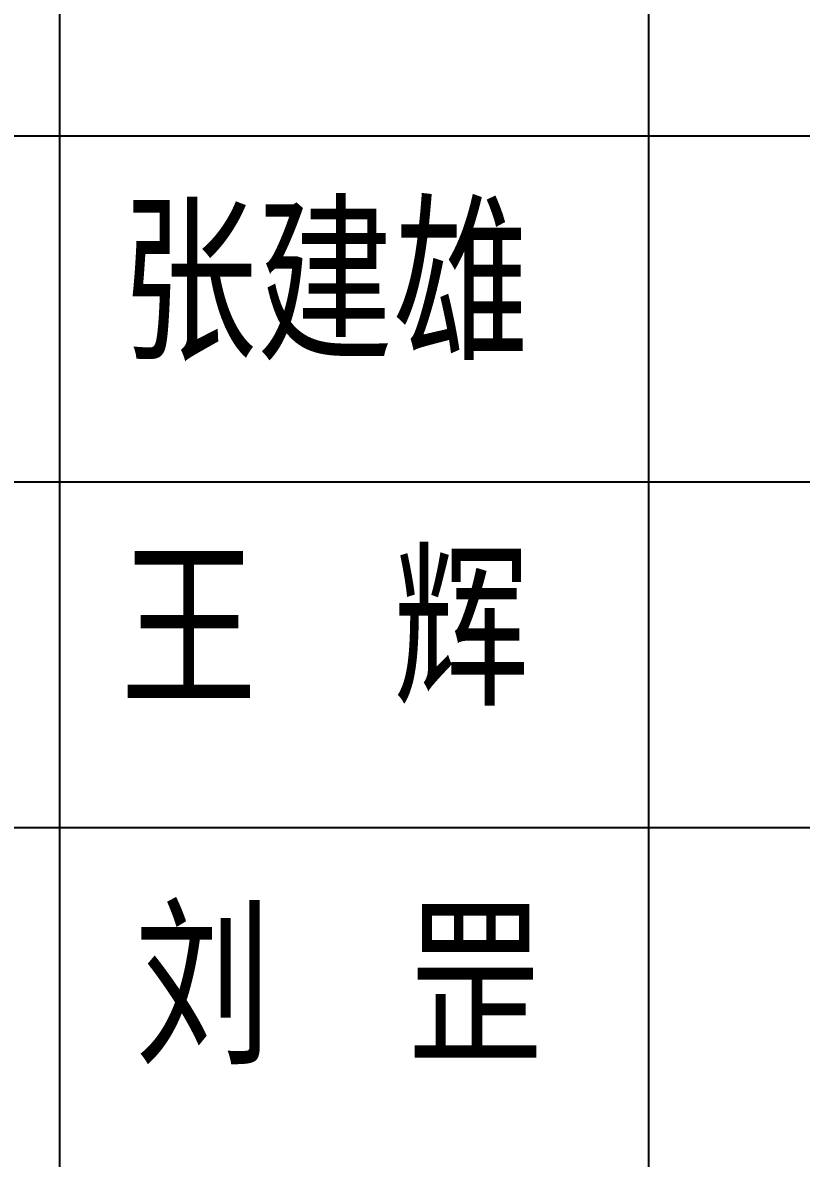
# Model space of a CAD drawing. Extents: x 126592 to 186958, y 280170 to 492839.
# Drawn here: x 181352 to 183605, y 295214 to 298498 of the extents above; entities that cross this region are included whole.
import ezdxf

# ---------------------------------------------------------------- set-up
doc = ezdxf.new("R2010")
doc.units = 0
doc.header["$LTSCALE"] = 1000
doc.header["$MEASUREMENT"] = 0
doc.layers.add('TK', color=126, linetype='Continuous')
doc.styles.add('-宋体', font='', dxfattribs={"width": 0.8})
doc.styles.get('-宋体').set_extended_font_data('SimSun')

# ---------------------------------------------------------------- blocks, each defined once
blk = doc.blocks.new('gfdyrte')
at = {"layer": 'TK'}
for p, q in [((382057.5, -102464.4), (382057.5, -120464.4)), ((384614.1, -106964.4), (384614.1, -120508.6)), ((378607.5, -111464.4), (388807.5, -111464.4)), ((378607.5, -112964.4), (388807.5, -112964.4)), ((378607.5, -114464.4), (388807.5, -114464.4))]:
    blk.add_line(p, q, dxfattribs=at)
at = {"layer": 'TK', "style": '-宋体', "width": 0.75}
for s, p in [('张建雄 ', (382322.7, -112375.1)), ('王  辉', (382322.7, -113875.1)), ('刘  罡', (382385.2, -115427.7))]:
    blk.add_text(s, height=578.59, dxfattribs=at).set_placement(p)

msp = doc.modelspace()

# ---------------------------------------------------------------- block references
at = {"xscale": 0.6666666666278616, "yscale": 0.6666666666860692, "zscale": 0.6666666666569654}
msp.add_blockref('gfdyrte', (-73247.1, 372479.6), dxfattribs=at)

doc.saveas('drawing.dxf')
